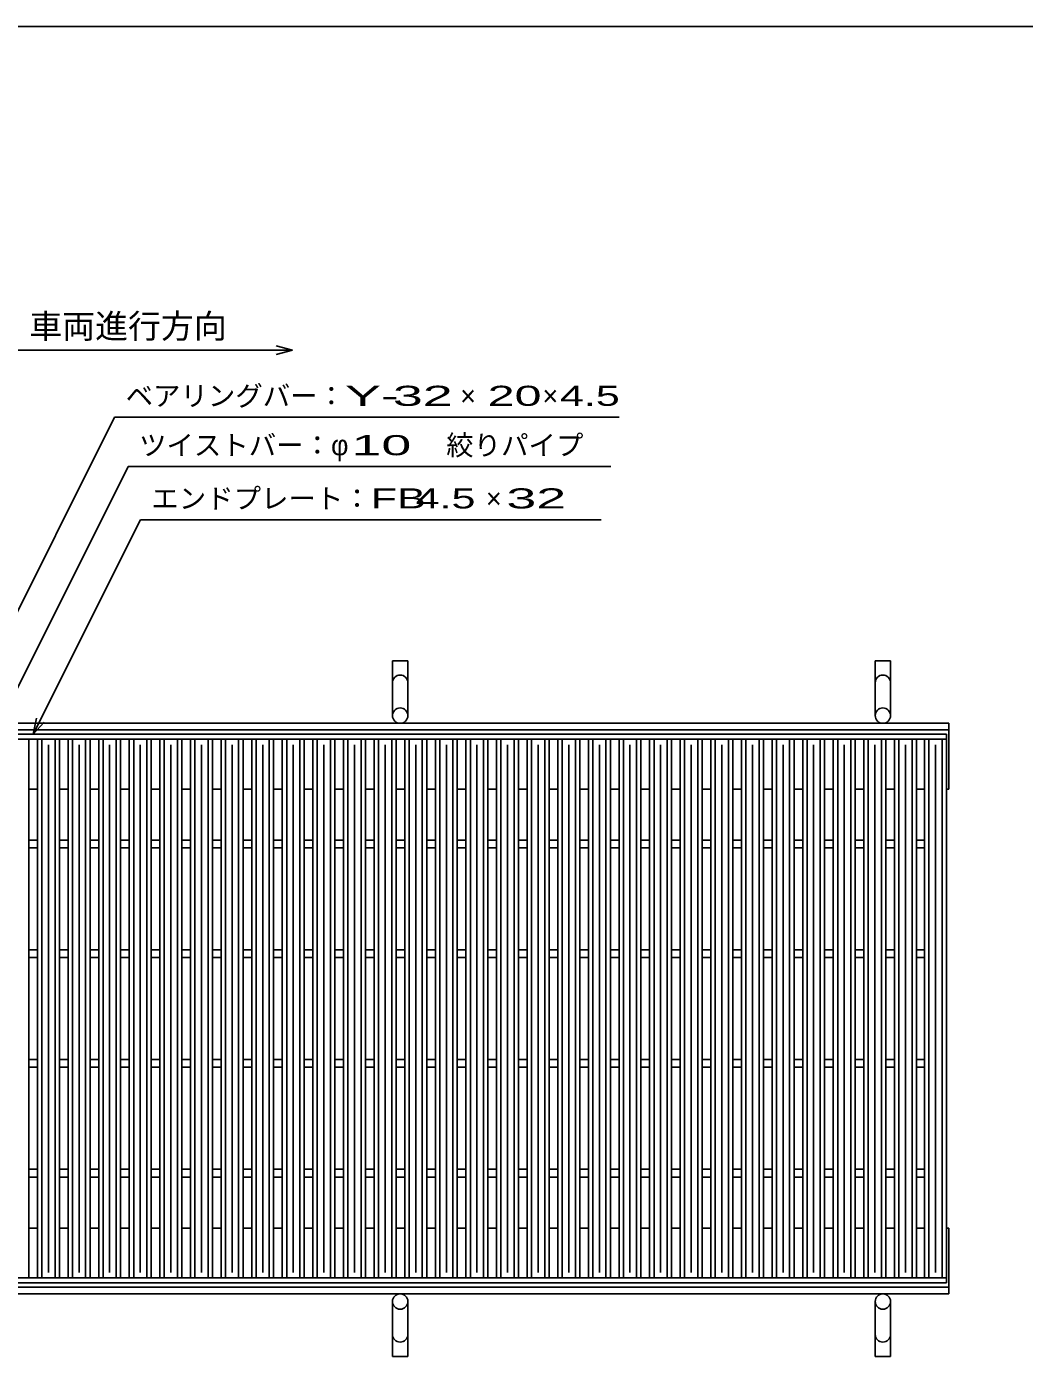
# Model space of a CAD drawing. Units: millimetres, scale not verified. Extents: x -1820 to 1731, y -1282 to 1054.
# Drawn here: x -1262 to -352, y -158 to 1054 of the extents above; entities that cross this region are included whole.
import ezdxf
from ezdxf.enums import TextEntityAlignment as Align

# ---------------------------------------------------------------- set-up
doc = ezdxf.new("R2010")
doc.units = ezdxf.units.MM
doc.header["$LTSCALE"] = 10
for name, color, linetype, lineweight in [('0_2', 150, 'Continuous', 25), ('16', 3, 'Continuous', 25), ('19', 6, 'Continuous', 25), ('22', 2, 'Continuous', 25)]:
    doc.layers.add(name, color=color, linetype=linetype, lineweight=lineweight)
doc.styles.add('ベクトル', font='')
doc.styles.get('ベクトル').set_extended_font_data('ベクトル')

msp = doc.modelspace()

# ---------------------------------------------------------------- linework, layer by layer
at = {"layer": '0_2'}
msp.add_line((-1729, 1053.5), (1731, 1053.5), dxfattribs=at)
at = {"layer": '16'}
for p, q in [((-1419, 408.5), (-423, 408.5)), ((-1419, 404), (-423, 404)), ((-1279.5, 404), (-1259.5, 404)), ((-1259.5, -87), (-1259.5, 404)), ((-1251.6, -87), (-1251.6, 404)), ((-1251.6, 404), (-1231.6, 404)), ((-1247.6, -87), (-1247.6, 404)), ((-1235.6, -87), (-1235.6, 404)), ((-1231.6, -87), (-1231.6, 404)), ((-1223.7, -87), (-1223.7, 404)), ((-1223.7, 404), (-1203.7, 404)), ((-1219.7, -87), (-1219.7, 404)), ((-1207.7, -87), (-1207.7, 404)), ((-1203.7, -87), (-1203.7, 404)), ((-1195.8, -87), (-1195.8, 404)), ((-1195.8, 404), (-1175.8, 404)), ((-1191.8, -87), (-1191.8, 404)), ((-1179.8, -87), (-1179.8, 404)), ((-1175.8, -87), (-1175.8, 404)), ((-1167.9, -87), (-1167.9, 404)), ((-1167.9, 404), (-1147.9, 404)), ((-1163.9, -87), (-1163.9, 404)), ((-1151.9, -87), (-1151.9, 404)), ((-1147.9, -87), (-1147.9, 404)), ((-1140, -87), (-1140, 404)), ((-1140, 404), (-1120, 404)), ((-1136, -87), (-1136, 404)), ((-1124, -87), (-1124, 404)), ((-1120, -87), (-1120, 404)), ((-1112.1, -87), (-1112.1, 404)), ((-1112.1, 404), (-1092.1, 404)), ((-1108.1, -87), (-1108.1, 404)), ((-1096.1, -87), (-1096.1, 404)), ((-1092.1, -87), (-1092.1, 404)), ((-1084.2, -87), (-1084.2, 404)), ((-1084.2, 404), (-1064.2, 404)), ((-1080.2, -87), (-1080.2, 404)), ((-1068.2, -87), (-1068.2, 404)), ((-1064.2, -87), (-1064.2, 404)), ((-1056.3, -87), (-1056.3, 404)), ((-1056.3, 404), (-1036.3, 404)), ((-1052.3, -87), (-1052.3, 404)), ((-1040.3, -87), (-1040.3, 404)), ((-1036.3, -87), (-1036.3, 404)), ((-1028.4, -87), (-1028.4, 404)), ((-1028.4, 404), (-1008.4, 404)), ((-1024.4, -87), (-1024.4, 404)), ((-1012.4, -87), (-1012.4, 404)), ((-1008.4, -87), (-1008.4, 404)), ((-1000.5, -87), (-1000.5, 404)), ((-1000.5, 404), (-980.5, 404)), ((-996.5, -87), (-996.5, 404)), ((-984.5, -87), (-984.5, 404)), ((-980.5, -87), (-980.5, 404)), ((-972.6, -87), (-972.6, 404)), ((-972.6, 404), (-952.6, 404)), ((-968.6, -87), (-968.6, 404)), ((-956.6, -87), (-956.6, 404)), ((-952.6, -87), (-952.6, 404)), ((-944.7, -87), (-944.7, 404)), ((-944.7, 404), (-924.7, 404)), ((-940.7, -87), (-940.7, 404)), ((-928.7, -87), (-928.7, 404)), ((-924.7, -87), (-924.7, 404)), ((-916.8, -87), (-916.8, 404)), ((-916.8, 404), (-896.8, 404)), ((-912.8, -87), (-912.8, 404)), ((-900.8, -87), (-900.8, 404)), ((-896.8, -87), (-896.8, 404)), ((-888.9, -87), (-888.9, 404)), ((-888.9, 404), (-868.9, 404)), ((-884.9, -87), (-884.9, 404)), ((-872.9, -87), (-872.9, 404)), ((-868.9, -87), (-868.9, 404)), ((-861, -87), (-861, 404)), ((-861, 404), (-841, 404)), ((-857, -87), (-857, 404)), ((-845, -87), (-845, 404)), ((-841, -87), (-841, 404)), ((-833.1, -87), (-833.1, 404)), ((-833.1, 404), (-813.1, 404)), ((-829.1, -87), (-829.1, 404)), ((-817.1, -87), (-817.1, 404)), ((-813.1, -87), (-813.1, 404)), ((-805.2, -87), (-805.2, 404)), ((-805.2, 404), (-785.2, 404)), ((-801.2, -87), (-801.2, 404)), ((-789.2, -87), (-789.2, 404)), ((-785.2, -87), (-785.2, 404)), ((-777.3, -87), (-777.3, 404)), ((-777.3, 404), (-757.3, 404)), ((-773.3, -87), (-773.3, 404)), ((-761.3, -87), (-761.3, 404)), ((-757.3, -87), (-757.3, 404)), ((-749.4, -87), (-749.4, 404)), ((-749.4, 404), (-729.4, 404)), ((-745.4, -87), (-745.4, 404)), ((-733.4, -87), (-733.4, 404)), ((-729.4, -87), (-729.4, 404)), ((-721.5, -87), (-721.5, 404)), ((-721.5, 404), (-701.5, 404)), ((-717.5, -87), (-717.5, 404)), ((-705.5, -87), (-705.5, 404)), ((-701.5, -87), (-701.5, 404)), ((-693.6, -87), (-693.6, 404)), ((-693.6, 404), (-673.6, 404)), ((-689.6, -87), (-689.6, 404)), ((-677.6, -87), (-677.6, 404)), ((-673.6, -87), (-673.6, 404)), ((-665.7, -87), (-665.7, 404)), ((-665.7, 404), (-645.7, 404)), ((-661.7, -87), (-661.7, 404)), ((-649.7, -87), (-649.7, 404)), ((-645.7, -87), (-645.7, 404)), ((-637.8, -87), (-637.8, 404)), ((-637.8, 404), (-617.8, 404)), ((-633.8, -87), (-633.8, 404)), ((-621.8, -87), (-621.8, 404)), ((-617.8, -87), (-617.8, 404)), ((-609.9, -87), (-609.9, 404)), ((-609.9, 404), (-589.9, 404)), ((-605.9, -87), (-605.9, 404)), ((-593.9, -87), (-593.9, 404)), ((-589.9, -87), (-589.9, 404)), ((-582, -87), (-582, 404)), ((-582, 404), (-562, 404)), ((-578, -87), (-578, 404)), ((-566, -87), (-566, 404)), ((-562, -87), (-562, 404)), ((-554.1, -87), (-554.1, 404)), ((-554.1, 404), (-534.1, 404)), ((-550.1, -87), (-550.1, 404)), ((-538.1, -87), (-538.1, 404)), ((-534.1, -87), (-534.1, 404)), ((-526.2, -87), (-526.2, 404)), ((-526.2, 404), (-506.2, 404)), ((-522.2, -87), (-522.2, 404)), ((-510.2, -87), (-510.2, 404)), ((-506.2, -87), (-506.2, 404)), ((-498.3, -87), (-498.3, 404)), ((-498.3, 404), (-478.3, 404)), ((-494.3, -87), (-494.3, 404)), ((-482.3, -87), (-482.3, 404)), ((-478.3, -87), (-478.3, 404)), ((-470.4, -87), (-470.4, 404)), ((-470.4, 404), (-450.4, 404)), ((-466.4, -87), (-466.4, 404)), ((-454.4, -87), (-454.4, 404)), ((-450.4, -87), (-450.4, 404)), ((-443, -87), (-443, 404)), ((-443, 404), (-423, 404)), ((-439, -87), (-439, 404)), ((-427, -87), (-427, 404)), ((-423, 404), (-423, 408.5)), ((-423, -87), (-423, 404)), ((-1241.6, -82), (-1241.6, 399)), ((-1213.7, -82), (-1213.7, 399)), ((-1185.8, -82), (-1185.8, 399)), ((-1157.9, -82), (-1157.9, 399)), ((-1130, -82), (-1130, 399)), ((-1102.1, -82), (-1102.1, 399)), ((-1074.2, -82), (-1074.2, 399)), ((-1046.3, -82), (-1046.3, 399)), ((-1018.4, -82), (-1018.4, 399)), ((-990.5, -82), (-990.5, 399)), ((-962.6, -82), (-962.6, 399)), ((-934.7, -82), (-934.7, 399)), ((-906.8, -82), (-906.8, 399)), ((-878.9, -82), (-878.9, 399)), ((-851, -82), (-851, 399)), ((-823.1, -82), (-823.1, 399)), ((-795.2, -82), (-795.2, 399)), ((-767.3, -82), (-767.3, 399)), ((-739.4, -82), (-739.4, 399)), ((-711.5, -82), (-711.5, 399)), ((-683.6, -82), (-683.6, 399)), ((-655.7, -82), (-655.7, 399)), ((-627.8, -82), (-627.8, 399)), ((-599.9, -82), (-599.9, 399)), ((-572, -82), (-572, 399)), ((-544.1, -82), (-544.1, 399)), ((-516.2, -82), (-516.2, 399)), ((-488.3, -82), (-488.3, 399)), ((-460.4, -82), (-460.4, 399)), ((-433, -82), (-433, 399)), ((-1259.5, 312), (-1251.6, 312)), ((-1259.5, 305), (-1251.6, 305)), ((-1231.6, 312), (-1223.7, 312)), ((-1231.6, 305), (-1223.7, 305)), ((-1203.7, 312), (-1195.8, 312)), ((-1203.7, 305), (-1195.8, 305)), ((-1175.8, 312), (-1167.9, 312)), ((-1175.8, 305), (-1167.9, 305)), ((-1147.9, 312), (-1140, 312)), ((-1147.9, 305), (-1140, 305)), ((-1120, 312), (-1112.1, 312)), ((-1120, 305), (-1112.1, 305)), ((-1092.1, 312), (-1084.2, 312)), ((-1092.1, 305), (-1084.2, 305)), ((-1064.2, 312), (-1056.3, 312)), ((-1064.2, 305), (-1056.3, 305)), ((-1036.3, 312), (-1028.4, 312)), ((-1036.3, 305), (-1028.4, 305)), ((-1008.4, 312), (-1000.5, 312)), ((-1008.4, 305), (-1000.5, 305)), ((-980.5, 312), (-972.6, 312)), ((-980.5, 305), (-972.6, 305)), ((-952.6, 312), (-944.7, 312)), ((-952.6, 305), (-944.7, 305)), ((-924.7, 312), (-916.8, 312)), ((-924.7, 305), (-916.8, 305)), ((-896.8, 312), (-888.9, 312)), ((-896.8, 305), (-888.9, 305)), ((-868.9, 312), (-861, 312)), ((-868.9, 305), (-861, 305)), ((-841, 312), (-833.1, 312)), ((-841, 305), (-833.1, 305)), ((-813.1, 312), (-805.2, 312)), ((-813.1, 305), (-805.2, 305)), ((-785.2, 312), (-777.3, 312)), ((-785.2, 305), (-777.3, 305)), ((-757.3, 312), (-749.4, 312)), ((-757.3, 305), (-749.4, 305)), ((-729.4, 312), (-721.5, 312)), ((-729.4, 305), (-721.5, 305)), ((-701.5, 312), (-693.6, 312)), ((-701.5, 305), (-693.6, 305)), ((-673.6, 312), (-665.7, 312)), ((-673.6, 305), (-665.7, 305)), ((-645.7, 312), (-637.8, 312)), ((-645.7, 305), (-637.8, 305)), ((-617.8, 312), (-609.9, 312)), ((-617.8, 305), (-609.9, 305)), ((-589.9, 312), (-582, 312)), ((-589.9, 305), (-582, 305)), ((-562, 312), (-554.1, 312)), ((-562, 305), (-554.1, 305)), ((-534.1, 312), (-526.2, 312)), ((-534.1, 305), (-526.2, 305)), ((-506.2, 312), (-498.3, 312)), ((-506.2, 305), (-498.3, 305)), ((-478.3, 312), (-470.4, 312)), ((-478.3, 305), (-470.4, 305)), ((-450.4, 312), (-443, 312)), ((-450.4, 305), (-443, 305)), ((-1259.5, 212), (-1251.6, 212)), ((-1231.6, 212), (-1223.7, 212)), ((-1203.7, 212), (-1195.8, 212)), ((-1175.8, 212), (-1167.9, 212)), ((-1147.9, 212), (-1140, 212)), ((-1120, 212), (-1112.1, 212)), ((-1092.1, 212), (-1084.2, 212)), ((-1064.2, 212), (-1056.3, 212)), ((-1036.3, 212), (-1028.4, 212)), ((-1008.4, 212), (-1000.5, 212)), ((-980.5, 212), (-972.6, 212)), ((-952.6, 212), (-944.7, 212)), ((-924.7, 212), (-916.8, 212)), ((-896.8, 212), (-888.9, 212)), ((-868.9, 212), (-861, 212)), ((-841, 212), (-833.1, 212)), ((-813.1, 212), (-805.2, 212)), ((-785.2, 212), (-777.3, 212)), ((-757.3, 212), (-749.4, 212)), ((-729.4, 212), (-721.5, 212)), ((-701.5, 212), (-693.6, 212)), ((-673.6, 212), (-665.7, 212)), ((-645.7, 212), (-637.8, 212)), ((-617.8, 212), (-609.9, 212)), ((-589.9, 212), (-582, 212)), ((-562, 212), (-554.1, 212)), ((-534.1, 212), (-526.2, 212)), ((-506.2, 212), (-498.3, 212)), ((-478.3, 212), (-470.4, 212)), ((-450.4, 212), (-443, 212)), ((-1259.5, 205), (-1251.6, 205)), ((-1231.6, 205), (-1223.7, 205)), ((-1203.7, 205), (-1195.8, 205)), ((-1175.8, 205), (-1167.9, 205)), ((-1147.9, 205), (-1140, 205)), ((-1120, 205), (-1112.1, 205)), ((-1092.1, 205), (-1084.2, 205)), ((-1064.2, 205), (-1056.3, 205)), ((-1036.3, 205), (-1028.4, 205)), ((-1008.4, 205), (-1000.5, 205)), ((-980.5, 205), (-972.6, 205)), ((-952.6, 205), (-944.7, 205)), ((-924.7, 205), (-916.8, 205)), ((-896.8, 205), (-888.9, 205)), ((-868.9, 205), (-861, 205)), ((-841, 205), (-833.1, 205)), ((-813.1, 205), (-805.2, 205)), ((-785.2, 205), (-777.3, 205)), ((-757.3, 205), (-749.4, 205)), ((-729.4, 205), (-721.5, 205)), ((-701.5, 205), (-693.6, 205)), ((-673.6, 205), (-665.7, 205)), ((-645.7, 205), (-637.8, 205)), ((-617.8, 205), (-609.9, 205)), ((-589.9, 205), (-582, 205)), ((-562, 205), (-554.1, 205)), ((-534.1, 205), (-526.2, 205)), ((-506.2, 205), (-498.3, 205)), ((-478.3, 205), (-470.4, 205)), ((-450.4, 205), (-443, 205)), ((-1259.5, 112), (-1251.6, 112)), ((-1231.6, 112), (-1223.7, 112)), ((-1203.7, 112), (-1195.8, 112)), ((-1175.8, 112), (-1167.9, 112)), ((-1147.9, 112), (-1140, 112)), ((-1120, 112), (-1112.1, 112)), ((-1092.1, 112), (-1084.2, 112)), ((-1064.2, 112), (-1056.3, 112)), ((-1036.3, 112), (-1028.4, 112)), ((-1008.4, 112), (-1000.5, 112)), ((-980.5, 112), (-972.6, 112)), ((-952.6, 112), (-944.7, 112)), ((-924.7, 112), (-916.8, 112)), ((-896.8, 112), (-888.9, 112)), ((-868.9, 112), (-861, 112)), ((-841, 112), (-833.1, 112)), ((-813.1, 112), (-805.2, 112)), ((-785.2, 112), (-777.3, 112)), ((-757.3, 112), (-749.4, 112)), ((-729.4, 112), (-721.5, 112)), ((-701.5, 112), (-693.6, 112)), ((-673.6, 112), (-665.7, 112)), ((-645.7, 112), (-637.8, 112)), ((-617.8, 112), (-609.9, 112)), ((-589.9, 112), (-582, 112)), ((-562, 112), (-554.1, 112)), ((-534.1, 112), (-526.2, 112)), ((-506.2, 112), (-498.3, 112)), ((-478.3, 112), (-470.4, 112)), ((-450.4, 112), (-443, 112)), ((-1259.5, 105), (-1251.6, 105)), ((-1231.6, 105), (-1223.7, 105)), ((-1203.7, 105), (-1195.8, 105)), ((-1175.8, 105), (-1167.9, 105)), ((-1147.9, 105), (-1140, 105)), ((-1120, 105), (-1112.1, 105)), ((-1092.1, 105), (-1084.2, 105)), ((-1064.2, 105), (-1056.3, 105)), ((-1036.3, 105), (-1028.4, 105)), ((-1008.4, 105), (-1000.5, 105)), ((-980.5, 105), (-972.6, 105)), ((-952.6, 105), (-944.7, 105)), ((-924.7, 105), (-916.8, 105)), ((-896.8, 105), (-888.9, 105)), ((-868.9, 105), (-861, 105)), ((-841, 105), (-833.1, 105)), ((-813.1, 105), (-805.2, 105)), ((-785.2, 105), (-777.3, 105)), ((-757.3, 105), (-749.4, 105)), ((-729.4, 105), (-721.5, 105)), ((-701.5, 105), (-693.6, 105)), ((-673.6, 105), (-665.7, 105)), ((-645.7, 105), (-637.8, 105)), ((-617.8, 105), (-609.9, 105)), ((-589.9, 105), (-582, 105)), ((-562, 105), (-554.1, 105)), ((-534.1, 105), (-526.2, 105)), ((-506.2, 105), (-498.3, 105)), ((-478.3, 105), (-470.4, 105)), ((-450.4, 105), (-443, 105)), ((-1259.5, 12), (-1251.6, 12)), ((-1259.5, 5), (-1251.6, 5)), ((-1231.6, 12), (-1223.7, 12)), ((-1231.6, 5), (-1223.7, 5)), ((-1203.7, 12), (-1195.8, 12)), ((-1203.7, 5), (-1195.8, 5)), ((-1175.8, 12), (-1167.9, 12)), ((-1175.8, 5), (-1167.9, 5)), ((-1147.9, 12), (-1140, 12)), ((-1147.9, 5), (-1140, 5)), ((-1120, 12), (-1112.1, 12)), ((-1120, 5), (-1112.1, 5)), ((-1092.1, 12), (-1084.2, 12)), ((-1092.1, 5), (-1084.2, 5)), ((-1064.2, 12), (-1056.3, 12)), ((-1064.2, 5), (-1056.3, 5)), ((-1036.3, 12), (-1028.4, 12)), ((-1036.3, 5), (-1028.4, 5)), ((-1008.4, 12), (-1000.5, 12)), ((-1008.4, 5), (-1000.5, 5)), ((-980.5, 12), (-972.6, 12)), ((-980.5, 5), (-972.6, 5)), ((-952.6, 12), (-944.7, 12)), ((-952.6, 5), (-944.7, 5)), ((-924.7, 12), (-916.8, 12)), ((-924.7, 5), (-916.8, 5)), ((-896.8, 12), (-888.9, 12)), ((-896.8, 5), (-888.9, 5)), ((-868.9, 12), (-861, 12)), ((-868.9, 5), (-861, 5)), ((-841, 12), (-833.1, 12)), ((-841, 5), (-833.1, 5)), ((-813.1, 12), (-805.2, 12)), ((-813.1, 5), (-805.2, 5)), ((-785.2, 12), (-777.3, 12)), ((-785.2, 5), (-777.3, 5)), ((-757.3, 12), (-749.4, 12)), ((-757.3, 5), (-749.4, 5)), ((-729.4, 12), (-721.5, 12)), ((-729.4, 5), (-721.5, 5)), ((-701.5, 12), (-693.6, 12)), ((-701.5, 5), (-693.6, 5)), ((-673.6, 12), (-665.7, 12)), ((-673.6, 5), (-665.7, 5)), ((-645.7, 12), (-637.8, 12)), ((-645.7, 5), (-637.8, 5)), ((-617.8, 12), (-609.9, 12)), ((-617.8, 5), (-609.9, 5)), ((-589.9, 12), (-582, 12)), ((-589.9, 5), (-582, 5)), ((-562, 12), (-554.1, 12)), ((-562, 5), (-554.1, 5)), ((-534.1, 12), (-526.2, 12)), ((-534.1, 5), (-526.2, 5)), ((-506.2, 12), (-498.3, 12)), ((-506.2, 5), (-498.3, 5)), ((-478.3, 12), (-470.4, 12)), ((-478.3, 5), (-470.4, 5)), ((-450.4, 12), (-443, 12)), ((-450.4, 5), (-443, 5)), ((-1419, -87), (-423, -87)), ((-1419, -91.5), (-423, -91.5)), ((-1279.5, -87), (-1259.5, -87)), ((-1251.6, -87), (-1231.6, -87)), ((-1223.7, -87), (-1203.7, -87)), ((-1195.8, -87), (-1175.8, -87)), ((-1167.9, -87), (-1147.9, -87)), ((-1140, -87), (-1120, -87)), ((-1112.1, -87), (-1092.1, -87)), ((-1084.2, -87), (-1064.2, -87)), ((-1056.3, -87), (-1036.3, -87)), ((-1028.4, -87), (-1008.4, -87)), ((-1000.5, -87), (-980.5, -87)), ((-972.6, -87), (-952.6, -87)), ((-944.7, -87), (-924.7, -87)), ((-916.8, -87), (-896.8, -87)), ((-888.9, -87), (-868.9, -87)), ((-861, -87), (-841, -87)), ((-833.1, -87), (-813.1, -87)), ((-805.2, -87), (-785.2, -87)), ((-777.3, -87), (-757.3, -87)), ((-749.4, -87), (-729.4, -87)), ((-721.5, -87), (-701.5, -87)), ((-693.6, -87), (-673.6, -87)), ((-665.7, -87), (-645.7, -87)), ((-637.8, -87), (-617.8, -87)), ((-609.9, -87), (-589.9, -87)), ((-582, -87), (-562, -87)), ((-554.1, -87), (-534.1, -87)), ((-526.2, -87), (-506.2, -87)), ((-498.3, -87), (-478.3, -87)), ((-470.4, -87), (-450.4, -87)), ((-443, -87), (-423, -87)), ((-423, -91.5), (-423, -87))]:
    msp.add_line(p, q, dxfattribs=at)
at = {"layer": '19'}
for p, q in [((-928, 425.5), (-928, 475.5)), ((-928, 475.5), (-914, 475.5)), ((-914, 475.5), (-914, 425.5)), ((-488, 425.5), (-488, 475.5)), ((-488, 475.5), (-474, 475.5)), ((-474, 475.5), (-474, 425.5)), ((-1421, 418.5), (-421, 418.5)), ((-1421, 412.5), (-421, 412.5)), ((-421, 358.5), (-421, 418.5)), ((-1259.5, 358.5), (-1251.6, 358.5)), ((-1231.6, 358.5), (-1223.7, 358.5)), ((-1203.7, 358.5), (-1195.8, 358.5)), ((-1175.8, 358.5), (-1167.9, 358.5)), ((-1147.9, 358.5), (-1140, 358.5)), ((-1120, 358.5), (-1112.1, 358.5)), ((-1092.1, 358.5), (-1084.2, 358.5)), ((-1064.2, 358.5), (-1056.3, 358.5)), ((-1036.3, 358.5), (-1028.4, 358.5)), ((-1008.4, 358.5), (-1000.5, 358.5)), ((-980.5, 358.5), (-972.6, 358.5)), ((-952.6, 358.5), (-944.7, 358.5)), ((-924.7, 358.5), (-916.8, 358.5)), ((-896.8, 358.5), (-888.9, 358.5)), ((-868.9, 358.5), (-861, 358.5)), ((-841, 358.5), (-833.1, 358.5)), ((-813.1, 358.5), (-805.2, 358.5)), ((-785.2, 358.5), (-777.3, 358.5)), ((-757.3, 358.5), (-749.4, 358.5)), ((-729.4, 358.5), (-721.5, 358.5)), ((-701.5, 358.5), (-693.6, 358.5)), ((-673.6, 358.5), (-665.7, 358.5)), ((-645.7, 358.5), (-637.8, 358.5)), ((-617.8, 358.5), (-609.9, 358.5)), ((-589.9, 358.5), (-582, 358.5)), ((-562, 358.5), (-554.1, 358.5)), ((-534.1, 358.5), (-526.7, 358.5)), ((-506.2, 358.5), (-498.8, 358.5)), ((-478.3, 358.5), (-470.9, 358.5)), ((-450.4, 358.5), (-443, 358.5)), ((-423, 358.5), (-421, 358.5)), ((-1259.5, -41.5), (-1251.6, -41.5)), ((-1231.6, -41.5), (-1223.7, -41.5)), ((-1203.7, -41.5), (-1195.8, -41.5)), ((-1175.8, -41.5), (-1167.9, -41.5)), ((-1147.9, -41.5), (-1140, -41.5)), ((-1120, -41.5), (-1112.1, -41.5)), ((-1092.1, -41.5), (-1084.2, -41.5)), ((-1064.2, -41.5), (-1056.3, -41.5)), ((-1036.3, -41.5), (-1028.4, -41.5)), ((-1008.4, -41.5), (-1000.5, -41.5)), ((-980.5, -41.5), (-972.6, -41.5)), ((-952.6, -41.5), (-944.7, -41.5)), ((-924.7, -41.5), (-916.8, -41.5)), ((-896.8, -41.5), (-888.9, -41.5)), ((-868.9, -41.5), (-861, -41.5)), ((-841, -41.5), (-833.1, -41.5)), ((-813.1, -41.5), (-805.2, -41.5)), ((-785.2, -41.5), (-777.3, -41.5)), ((-757.3, -41.5), (-749.4, -41.5)), ((-729.4, -41.5), (-721.5, -41.5)), ((-701.5, -41.5), (-693.6, -41.5)), ((-673.6, -41.5), (-665.7, -41.5)), ((-645.7, -41.5), (-637.8, -41.5)), ((-617.8, -41.5), (-609.9, -41.5)), ((-589.9, -41.5), (-582, -41.5)), ((-562, -41.5), (-554.1, -41.5)), ((-534.1, -41.5), (-526.7, -41.5)), ((-506.2, -41.5), (-498.8, -41.5)), ((-478.3, -41.5), (-470.9, -41.5)), ((-450.4, -41.5), (-443, -41.5)), ((-423, -41.5), (-421, -41.5)), ((-421, -101.5), (-421, -41.5)), ((-1421, -95.5), (-421, -95.5)), ((-1421, -101.5), (-421, -101.5)), ((-928, -108.5), (-928, -158.5)), ((-914, -158.5), (-914, -108.5)), ((-488, -108.5), (-488, -158.5)), ((-474, -158.5), (-474, -108.5)), ((-928, -158.5), (-914, -158.5)), ((-488, -158.5), (-474, -158.5))]:
    msp.add_line(p, q, dxfattribs=at)
for centre in [(-921, 425.5), (-481, 425.5), (-921, -108.5), (-481, -108.5)]:
    msp.add_circle(centre, 7, dxfattribs=at)
for centre, start, end in [((-921, 455.5), 0, 180), ((-481, 455.5), 0, 180), ((-921, -138.5), 180, 0), ((-481, -138.5), 180, 0)]:
    msp.add_arc(centre, 7, start, end, dxfattribs=at)
at = {"layer": '22', "color": 4}
for p, q in [((-1319, 758.5), (-1019, 758.5)), ((-1019, 758.5), (-1034, 762.5)), ((-1034, 754.5), (-1019, 758.5)), ((-1399, 262), (-1181.25, 697.5)), ((-1181.25, 697.5), (-721.25, 697.5)), ((-1339.25, 312), (-1169, 652.5)), ((-1169, 652.5), (-729, 652.5)), ((-1255.55, 408.5), (-1157.8, 604)), ((-1157.8, 604), (-737.8, 604)), ((-1255.55, 408.5), (-1252.55, 423.1)), ((-1255.55, 408.5), (-1245.55, 419.5))]:
    msp.add_line(p, q, dxfattribs=at)

# ---------------------------------------------------------------- texts
at = {"layer": '22', "style": 'ベクトル'}
for s, height, p in [('車両進行方向', 21.99, (-1259, 780.5)), ('ベアリングバー：', 18.33, (-1171.25, 717)), ('×', 18.33, (-866.25, 717)), ('×', 18.33, (-791.25, 717)), ('ツイストバー：', 18.33, (-1159, 672)), ('絞りパイプ', 18.33, (-879, 672)), ('φ', 18.33, (-984, 672)), ('エンドプレート：', 18.33, (-1147.8, 623.5)), ('×', 18.33, (-842.8, 623.5))]:
    msp.add_text(s, height=height, dxfattribs=at).set_placement(p, align=Align.MIDDLE_LEFT)
for s, width, p in [('Y-', 2, (-971.25, 717)), (' 32 ', 2, (-941.25, 717)), ('20', 1.8, (-841.25, 717)), (' 4.5 ', 1.6, (-786.25, 717)), (' 10 ', 2, (-979, 672)), ('FB', 1.6, (-947.8, 623.5)), (' 4.5 ', 1.6, (-917.8, 623.5)), (' 32 ', 2, (-837.8, 623.5))]:
    msp.add_text(s, height=18.33, dxfattribs=dict(at, width=width)).set_placement(p, align=Align.MIDDLE_LEFT)

doc.saveas('drawing.dxf')
